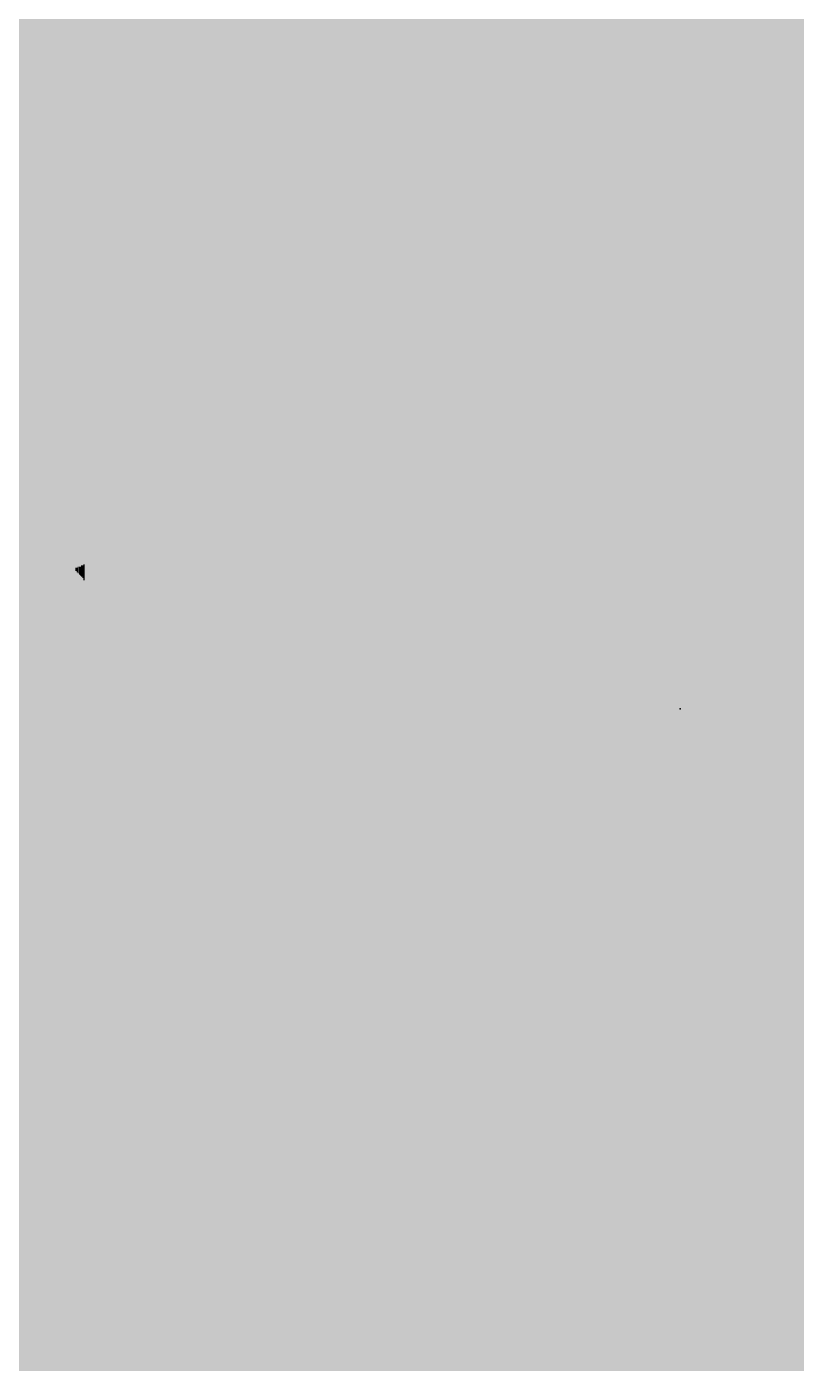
# Model space of a CAD drawing. Extents: x -60 to 60, y 0 to 50.
# Drawn here: x -35.196 to -33.488, y 28.323 to 31.291 of the extents above; entities that cross this region are included whole.
import ezdxf

# ---------------------------------------------------------------- set-up
doc = ezdxf.new("R2010")
doc.units = 0
for name, color, linetype in [('21', 53, 'CONTINUOUS'), ('23', 53, 'CONTINUOUS'), ('42', 132, 'CONTINUOUS')]:
    doc.layers.add(name, color=color, linetype=linetype)

# ---------------------------------------------------------------- blocks, each defined once
blk = doc.blocks.new('RECT')
blk.add_solid([(-0.5, -0.5), (0.5, -0.5), (-0.5, 0.5), (0.5, 0.5)])

msp = doc.modelspace()

# ---------------------------------------------------------------- linework, layer by layer
at = {"layer": '23'}
msp.add_point((-33.746, 29.776), dxfattribs=at)
at = {"layer": '42', "const_width": 0.3556}
for points in [[(-45.268, 31.2928), (4.008, 31.2928)], [(-45.268, 30.9372), (4.008, 30.9372)], [(-45.268, 30.5816), (4.008, 30.5816)], [(-45.268, 30.226), (4.008, 30.226)], [(-45.268, 29.8704), (4.008, 29.8704)], [(-45.268, 29.5148), (4.008, 29.5148)], [(-45.268, 29.1592), (4.008, 29.1592)], [(-45.268, 28.8036), (4.008, 28.8036)], [(-45.268, 28.448), (4.008, 28.448)]]:
    msp.add_lwpolyline(points, dxfattribs=at)

# ---------------------------------------------------------------- block references
at = {"layer": '21', "rotation": 90}
for p, xscale, yscale in [((-33.6621, 29.969), 2.5172, 0.0026), ((-33.6595, 29.974), 2.512, 0.0024), ((-33.657, 29.9778), 2.5094, 0.0024), ((-33.6545, 29.9829), 2.5044, 0.0026), ((-33.6519, 29.9867), 2.5018, 0.0024), ((-33.6494, 29.9906), 2.4994, 0.0026), ((-33.6468, 29.9931), 2.4942, 0.0024), ((-33.6443, 29.9969), 2.4916, 0.0024), ((-33.6418, 30.7119), 1.0668, 0.0026), ((-33.6392, 30.7297), 1.0312, 0.0024), ((-33.6367, 30.7411), 1.0082, 0.0026), ((-33.6341, 30.7487), 0.993, 0.0024), ((-33.6316, 30.7551), 0.9754, 0.0024), ((-33.6291, 30.7589), 0.9626, 0.0026), ((-33.6265, 30.7627), 0.9498, 0.0024), ((-33.624, 30.7678), 0.9398, 0.0026), ((-33.6214, 30.7703), 0.9296, 0.0024), ((-33.6189, 30.7741), 0.9168, 0.0024), ((-33.6164, 30.7754), 0.9092, 0.0026), ((-33.6138, 30.7792), 0.9016, 0.0024), ((-33.6113, 30.7818), 0.8916, 0.0026), ((-33.6926, 30.3842), 1.6306, 0.0026), ((-33.69, 30.3843), 1.6358, 0.0024), ((-33.6875, 30.383), 1.6382, 0.0026), ((-33.6849, 30.3817), 1.6458, 0.0024), ((-33.6824, 30.3804), 1.6534, 0.0024), ((-33.6799, 30.3792), 1.6612, 0.0026), ((-33.6773, 30.3754), 1.6738, 0.0024), ((-33.6748, 29.9474), 2.535, 0.0026), ((-33.6722, 29.9525), 2.5298, 0.0024), ((-33.6697, 29.9562), 2.5272, 0.0024), ((-33.6672, 29.9601), 2.5248, 0.0026), ((-33.6646, 29.9651), 2.5196, 0.0024), ((-33.6087, 30.783), 0.8838, 0.0024), ((-33.6062, 30.7856), 0.8788, 0.0024), ((-33.6037, 30.7869), 0.8712, 0.0026), ((-33.6011, 30.7881), 0.8636, 0.0024), ((-33.5986, 30.7906), 0.8584, 0.0026), ((-33.596, 30.7919), 0.8508, 0.0024), ((-33.5935, 30.7919), 0.8458, 0.0024), ((-33.591, 30.7945), 0.8408, 0.0026), ((-33.5884, 30.7945), 0.8356, 0.0024), ((-33.5859, 30.7945), 0.8306, 0.0026), ((-33.5833, 30.7957), 0.828, 0.0024), ((-33.5808, 30.7957), 0.8228, 0.0024), ((-33.5783, 30.7957), 0.8178, 0.0026), ((-33.5757, 30.797), 0.8152, 0.0024), ((-33.5732, 30.797), 0.8102, 0.0026), ((-33.5706, 30.797), 0.8102, 0.0024), ((-33.5681, 30.797), 0.8052, 0.0024), ((-33.723, 30.3741), 1.59, 0.0024), ((-33.7205, 30.3754), 1.5926, 0.0024), ((-33.718, 30.3766), 1.595, 0.0026), ((-33.7154, 30.3779), 1.5976, 0.0024), ((-33.7129, 30.3792), 1.6002, 0.0026), ((-33.7103, 30.3804), 1.6026, 0.0024), ((-33.7078, 30.3805), 1.6078, 0.0024), ((-33.7053, 30.3817), 1.6102, 0.0026), ((-33.7027, 30.383), 1.6128, 0.0024), ((-33.7002, 30.383), 1.618, 0.0026), ((-33.6976, 30.3842), 1.6204, 0.0024), ((-33.6951, 30.3843), 1.6256, 0.0024), ((-33.5656, 30.7957), 0.8026, 0.0026), ((-33.563, 30.797), 0.8, 0.0024), ((-33.5605, 30.7957), 0.7974, 0.0026), ((-33.5579, 30.7957), 0.7924, 0.0024), ((-33.5554, 30.7957), 0.7924, 0.0024), ((-33.5529, 30.7945), 0.79, 0.0026), ((-33.5503, 30.7945), 0.79, 0.0024), ((-33.5478, 30.7932), 0.7874, 0.0026), ((-33.5452, 30.7919), 0.7848, 0.0024), ((-33.5427, 30.7919), 0.7848, 0.0024), ((-33.5402, 30.7894), 0.7848, 0.0026), ((-33.5376, 30.7881), 0.7822, 0.0024), ((-33.5351, 30.7881), 0.7822, 0.0026), ((-33.5325, 30.7856), 0.7824, 0.0024), ((-33.53, 30.7843), 0.7798, 0.0024), ((-33.5275, 30.783), 0.7822, 0.0026), ((-33.5249, 30.7805), 0.7822, 0.0024), ((-33.5224, 30.7805), 0.7822, 0.0026), ((-33.5198, 30.7779), 0.7822, 0.0024), ((-33.7535, 30.4846), 1.308, 0.0024), ((-33.751, 30.4833), 1.3156, 0.0026), ((-33.7484, 30.482), 1.3232, 0.0024), ((-33.7459, 30.477), 1.3386, 0.0024), ((-33.7434, 30.3614), 1.5748, 0.0026), ((-33.7408, 30.364), 1.5748, 0.0024), ((-33.7383, 30.3652), 1.5772, 0.0026), ((-33.7357, 30.3665), 1.5798, 0.0024), ((-33.7332, 30.369), 1.5798, 0.0024), ((-33.7307, 30.3703), 1.5824, 0.0026), ((-33.7281, 30.3716), 1.585, 0.0024), ((-33.7256, 30.3728), 1.5874, 0.0026), ((-33.5173, 30.7754), 0.7822, 0.0024), ((-33.5148, 30.7741), 0.7848, 0.0026), ((-33.5122, 30.7716), 0.7848, 0.0024), ((-33.5097, 30.7691), 0.79, 0.0026), ((-33.5071, 30.7665), 0.7898, 0.0024), ((-33.5046, 30.764), 0.79, 0.0024), ((-33.5021, 30.7615), 0.795, 0.0026), ((-33.4995, 30.7576), 0.7974, 0.0024), ((-33.497, 30.7538), 0.8, 0.0026), ((-33.4944, 30.7526), 0.8026, 0.0024), ((-33.4919, 30.7475), 0.8078, 0.0024), ((-33.4894, 30.745), 0.8128, 0.0026), ((-33.7789, 30.4858), 1.2496, 0.0024), ((-33.7764, 30.4859), 1.2548, 0.0026), ((-33.7738, 30.4859), 1.2598, 0.0024), ((-33.7713, 30.4871), 1.2674, 0.0024), ((-33.7688, 30.4871), 1.2724, 0.0026), ((-33.7662, 30.4871), 1.2776, 0.0024), ((-33.7637, 30.4871), 1.2826, 0.0026), ((-33.7611, 30.4858), 1.2902, 0.0024), ((-33.7586, 30.4859), 1.2954, 0.0024), ((-33.7561, 30.4858), 1.3004, 0.0026), ((-33.8069, 30.4808), 1.1988, 0.0026), ((-33.8043, 30.482), 1.2064, 0.0024), ((-33.8018, 30.4833), 1.209, 0.0026), ((-33.7992, 30.4833), 1.214, 0.0024), ((-33.7967, 30.4833), 1.2192, 0.0024), ((-33.7942, 30.4846), 1.2218, 0.0026), ((-33.7916, 30.4846), 1.2268, 0.0024), ((-33.7891, 30.4846), 1.2318, 0.0026), ((-33.7865, 30.4846), 1.237, 0.0024), ((-33.784, 30.4846), 1.242, 0.0024), ((-33.7815, 30.4859), 1.2446, 0.0026), ((-33.8348, 30.4744), 1.1506, 0.0024), ((-33.8323, 30.4744), 1.1556, 0.0026), ((-33.8297, 30.4757), 1.1582, 0.0024), ((-33.8272, 30.4757), 1.1632, 0.0026), ((-33.8246, 30.4783), 1.1684, 0.0024), ((-33.8221, 30.4782), 1.1734, 0.0024), ((-33.8196, 30.4782), 1.1784, 0.0026), ((-33.817, 30.4795), 1.181, 0.0024), ((-33.8145, 30.4795), 1.1862, 0.0026), ((-33.8119, 30.4808), 1.1888, 0.0024), ((-33.8094, 30.4808), 1.1938, 0.0024), ((-33.8577, 30.4668), 1.11, 0.0026), ((-33.8551, 30.4668), 1.115, 0.0024), ((-33.8526, 30.4693), 1.12, 0.0026), ((-33.85, 30.4694), 1.1252, 0.0024), ((-33.8475, 30.4706), 1.1276, 0.0024), ((-33.845, 30.4706), 1.1328, 0.0026), ((-33.8424, 30.4719), 1.1354, 0.0024), ((-33.8399, 30.4732), 1.143, 0.0026), ((-33.8373, 30.4744), 1.1454, 0.0024), ((-33.8831, 30.4566), 1.0692, 0.0026), ((-33.8805, 30.4579), 1.0718, 0.0024), ((-33.878, 30.4579), 1.0768, 0.0026), ((-33.8754, 30.4605), 1.082, 0.0024), ((-33.8729, 30.4617), 1.0844, 0.0024), ((-33.8704, 30.4617), 1.0896, 0.0026), ((-33.8678, 30.463), 1.0922, 0.0024), ((-33.8653, 30.4643), 1.0998, 0.0026), ((-33.8627, 30.4655), 1.1022, 0.0024), ((-33.8602, 30.4655), 1.1074, 0.0024), ((-33.9059, 30.4465), 1.0286, 0.0024), ((-33.9034, 30.4478), 1.0312, 0.0026), ((-33.9008, 30.449), 1.0388, 0.0024), ((-33.8983, 30.4503), 1.0414, 0.0024), ((-33.8958, 30.4503), 1.0464, 0.0026), ((-33.8932, 30.4528), 1.0514, 0.0024), ((-33.8907, 30.4541), 1.054, 0.0026), ((-33.8881, 30.4541), 1.0592, 0.0024), ((-33.8856, 30.4554), 1.0618, 0.0024), ((-33.9262, 30.4363), 0.993, 0.0024), ((-33.9237, 30.4363), 0.9982, 0.0024), ((-33.9212, 30.4376), 1.0008, 0.0026), ((-33.9186, 30.4401), 1.0058, 0.0024), ((-33.9161, 30.4401), 1.0108, 0.0026), ((-33.9135, 30.4427), 1.016, 0.0024), ((-33.911, 30.4439), 1.0184, 0.0024), ((-33.9085, 30.444), 1.0236, 0.0026), ((-33.944, 30.4249), 0.96, 0.0024), ((-33.9415, 30.4275), 0.9652, 0.0026), ((-33.9389, 30.4274), 0.9702, 0.0024), ((-33.9364, 30.43), 0.9754, 0.0024), ((-33.9339, 30.4312), 0.9778, 0.0026), ((-33.9313, 30.4325), 0.9854, 0.0024), ((-33.9288, 30.4338), 0.988, 0.0026), ((-33.9643, 30.4109), 0.922, 0.0024), ((-33.9618, 30.4134), 0.927, 0.0024), ((-33.9593, 30.4147), 0.9296, 0.0026), ((-33.9567, 30.416), 0.9372, 0.0024), ((-33.9542, 30.4185), 0.9422, 0.0026), ((-33.9516, 30.4198), 0.9448, 0.0024), ((-33.9491, 30.4224), 0.95, 0.0024), ((-33.9466, 30.4224), 0.955, 0.0026), ((-33.9821, 30.3982), 0.8864, 0.0024), ((-33.9796, 30.3995), 0.889, 0.0026), ((-33.977, 30.402), 0.894, 0.0024), ((-33.9745, 30.4033), 0.9016, 0.0024), ((-33.972, 30.4059), 0.9068, 0.0026), ((-33.9694, 30.4084), 0.9118, 0.0024), ((-33.9669, 30.4097), 0.9144, 0.0026), ((-33.9948, 30.3868), 0.8584, 0.0024), ((-33.9923, 30.3894), 0.8636, 0.0026), ((-33.9897, 30.3919), 0.8686, 0.0024), ((-33.9872, 30.3944), 0.8736, 0.0024), ((-33.9847, 30.3957), 0.8814, 0.0026), ((-34.0075, 30.3741), 0.828, 0.0024), ((-34.005, 30.3766), 0.833, 0.0026), ((-34.0024, 30.3792), 0.8382, 0.0024), ((-33.9999, 30.383), 0.8458, 0.0024), ((-33.9974, 30.3855), 0.8508, 0.0026), ((-34.0202, 30.604), 0.3022, 0.0024), ((-34.0177, 30.6014), 0.3224, 0.0026), ((-34.0151, 30.5989), 0.3428, 0.0024), ((-34.0126, 30.5925), 0.3656, 0.0024), ((-34.0101, 30.3715), 0.8178, 0.0026), ((-34.0304, 30.6078), 0.2336, 0.0026), ((-34.0278, 30.6078), 0.249, 0.0024), ((-34.0253, 30.6078), 0.2692, 0.0024), ((-34.0228, 30.6052), 0.2844, 0.0026), ((-34.038, 30.6065), 0.1802, 0.0024), ((-34.0355, 30.6078), 0.1982, 0.0026), ((-34.0329, 30.609), 0.2158, 0.0024), ((-34.0431, 30.6052), 0.132, 0.0026), ((-34.0405, 30.6052), 0.1574, 0.0024), ((-34.0456, 30.6053), 0.1016, 0.0024), ((-34.0482, 30.6053), 0.0508, 0.0026), ((-34.0151, 30.1531), 0.381, 0.0024), ((-34.0126, 30.1594), 0.3936, 0.0024), ((-34.0278, 30.1379), 0.3454, 0.0024), ((-34.0253, 30.1404), 0.3504, 0.0024), ((-34.0228, 30.143), 0.3556, 0.0026), ((-34.0202, 30.1442), 0.3632, 0.0024), ((-34.0177, 30.148), 0.3708, 0.0026), ((-34.4901, 29.9131), 0.729, 0.0024), ((-34.4876, 29.9131), 0.729, 0.0026), ((-34.485, 29.9118), 0.7314, 0.0024), ((-34.4825, 29.9118), 0.7314, 0.0024), ((-34.48, 29.9105), 0.734, 0.0026), ((-34.4774, 29.9105), 0.734, 0.0024), ((-34.4749, 29.9105), 0.734, 0.0026), ((-34.4723, 29.9093), 0.7366, 0.0024), ((-34.4698, 29.9105), 0.739, 0.0024), ((-34.4673, 29.9093), 0.7416, 0.0026), ((-34.4647, 29.9093), 0.7416, 0.0024), ((-34.4622, 29.9093), 0.7416, 0.0026), ((-34.4596, 29.908), 0.7442, 0.0024), ((-34.4571, 29.908), 0.7442, 0.0024), ((-34.4546, 29.908), 0.7442, 0.0026), ((-34.452, 29.9067), 0.7466, 0.0024), ((-34.4495, 29.9067), 0.7466, 0.0026), ((-34.4469, 29.908), 0.7492, 0.0024), ((-34.4444, 29.9067), 0.7518, 0.0024), ((-34.4419, 29.9067), 0.7518, 0.0026), ((-34.4393, 29.9055), 0.7544, 0.0024), ((-34.4368, 29.9055), 0.7544, 0.0026), ((-34.4342, 29.9055), 0.7544, 0.0024), ((-34.4317, 29.9042), 0.7568, 0.0024), ((-34.4292, 29.9042), 0.7568, 0.0026), ((-34.4266, 29.9042), 0.7568, 0.0024), ((-34.4241, 29.9029), 0.7594, 0.0026), ((-34.4215, 29.9029), 0.7594, 0.0024), ((-34.419, 29.9029), 0.7594, 0.0024), ((-34.4165, 29.9029), 0.7644, 0.0026), ((-34.4139, 29.9029), 0.7644, 0.0024), ((-34.4114, 29.9029), 0.7644, 0.0026), ((-34.4088, 29.9016), 0.767, 0.0024), ((-34.4063, 29.9016), 0.767, 0.0024), ((-34.4038, 29.9016), 0.767, 0.0026), ((-34.4012, 29.9004), 0.7696, 0.0024), ((-34.3987, 29.9004), 0.7696, 0.0026), ((-34.3961, 29.9004), 0.7696, 0.0024), ((-34.3936, 29.8991), 0.772, 0.0024), ((-34.3911, 29.8991), 0.772, 0.0026), ((-34.3885, 29.8991), 0.772, 0.0024), ((-34.386, 29.8978), 0.7746, 0.0026), ((-34.3834, 29.8978), 0.7746, 0.0024), ((-34.3809, 29.8978), 0.7746, 0.0024), ((-34.3784, 29.8966), 0.7772, 0.0026), ((-34.3758, 29.8966), 0.7772, 0.0024), ((-34.3733, 29.8966), 0.7772, 0.0026), ((-34.3707, 29.8966), 0.7772, 0.0024), ((-34.3682, 29.8953), 0.7798, 0.0024), ((-34.3657, 29.8953), 0.7798, 0.0026), ((-34.3631, 29.8953), 0.7798, 0.0024), ((-34.3606, 29.894), 0.7822, 0.0026), ((-34.358, 29.894), 0.7822, 0.0024), ((-34.3555, 29.894), 0.7822, 0.0024), ((-34.353, 29.8928), 0.7848, 0.0026), ((-34.3504, 29.8928), 0.7848, 0.0024), ((-34.3479, 29.8928), 0.7848, 0.0026), ((-34.3453, 29.8915), 0.7874, 0.0024), ((-34.3428, 29.8915), 0.7874, 0.0024), ((-34.3403, 29.8915), 0.7874, 0.0026), ((-34.3377, 29.8915), 0.7874, 0.0024), ((-34.3352, 29.8902), 0.7898, 0.0026), ((-34.3326, 29.8902), 0.7898, 0.0024), ((-34.3301, 29.8902), 0.7898, 0.0024), ((-34.3276, 29.8889), 0.7924, 0.0026), ((-34.325, 29.8889), 0.7924, 0.0024), ((-34.3225, 29.8889), 0.7924, 0.0026), ((-34.3199, 29.8889), 0.7924, 0.0024), ((-34.3174, 29.8877), 0.795, 0.0024), ((-34.3149, 29.8877), 0.795, 0.0026), ((-34.3123, 29.8877), 0.795, 0.0024), ((-34.3098, 29.8864), 0.7974, 0.0026), ((-34.3072, 29.8864), 0.7974, 0.0024), ((-34.3047, 29.8864), 0.7974, 0.0024), ((-34.3022, 29.8864), 0.7974, 0.0026), ((-34.2996, 29.8839), 0.7976, 0.0024), ((-34.2971, 29.8839), 0.7976, 0.0026), ((-34.2945, 29.8839), 0.7976, 0.0024), ((-34.292, 29.8839), 0.7976, 0.0024), ((-34.2895, 29.8826), 0.8, 0.0026), ((-34.2869, 29.8826), 0.8, 0.0024), ((-34.2844, 29.8826), 0.8, 0.0026), ((-34.2818, 29.8826), 0.8, 0.0024), ((-34.2793, 29.8813), 0.8026, 0.0024), ((-34.2768, 29.8813), 0.8026, 0.0026), ((-34.2742, 29.88), 0.8, 0.0024), ((-34.2717, 29.88), 0.8, 0.0026), ((-34.2691, 29.8788), 0.8026, 0.0024), ((-34.2666, 29.8788), 0.8026, 0.0024), ((-34.2641, 29.8788), 0.8026, 0.0026), ((-34.2615, 29.8788), 0.8026, 0.0024), ((-34.259, 29.8775), 0.805, 0.0026), ((-34.2564, 29.8763), 0.8026, 0.0024), ((-34.2539, 29.8763), 0.8026, 0.0024), ((-34.2514, 29.8763), 0.8026, 0.0026), ((-34.2488, 29.875), 0.8052, 0.0024), ((-34.2463, 29.875), 0.8052, 0.0026), ((-34.2437, 29.875), 0.8052, 0.0024), ((-34.0634, 30.1239), 0.3072, 0.0024), ((-34.0609, 30.1239), 0.3072, 0.0026), ((-34.0583, 30.1252), 0.3098, 0.0024), ((-34.0558, 30.1265), 0.3124, 0.0026), ((-34.0532, 30.1252), 0.315, 0.0024), ((-34.0507, 30.1264), 0.3174, 0.0024), ((-34.0482, 30.1277), 0.32, 0.0026), ((-34.0456, 30.129), 0.3226, 0.0024), ((-34.0431, 30.1302), 0.325, 0.0026), ((-34.0405, 30.1315), 0.3276, 0.0024), ((-34.038, 30.1328), 0.3302, 0.0024), ((-34.0355, 30.1328), 0.3352, 0.0026), ((-34.0329, 30.1341), 0.3378, 0.0024), ((-34.0304, 30.1353), 0.3402, 0.0026), ((-34.6324, 29.9322), 0.635, 0.0026), ((-34.6298, 29.9322), 0.635, 0.0024), ((-34.6273, 29.9309), 0.6376, 0.0026), ((-34.6247, 29.9296), 0.64, 0.0024), ((-34.6222, 29.9309), 0.6426, 0.0024), ((-34.6197, 29.9296), 0.6452, 0.0026), ((-34.6171, 29.9296), 0.6452, 0.0024), ((-34.6146, 29.9283), 0.6476, 0.0026), ((-34.612, 29.9296), 0.6502, 0.0024), ((-34.6095, 29.9283), 0.6526, 0.0024), ((-34.607, 29.9283), 0.6526, 0.0026), ((-34.6044, 29.927), 0.6552, 0.0024), ((-34.6019, 29.927), 0.6552, 0.0026), ((-34.5993, 29.9271), 0.6604, 0.0024), ((-34.5968, 29.9271), 0.6604, 0.0024), ((-34.5943, 29.9258), 0.663, 0.0026), ((-34.5917, 29.9258), 0.663, 0.0024), ((-34.5892, 29.9258), 0.668, 0.0026), ((-34.5866, 29.9258), 0.668, 0.0024), ((-34.5841, 29.9245), 0.6704, 0.0024), ((-34.5816, 29.9245), 0.6704, 0.0026), ((-34.579, 29.9232), 0.673, 0.0024), ((-34.5765, 29.9245), 0.6756, 0.0026), ((-34.5739, 29.9233), 0.6782, 0.0024), ((-34.5714, 29.9233), 0.6782, 0.0024), ((-34.5689, 29.922), 0.6808, 0.0026), ((-34.5663, 29.922), 0.6808, 0.0024), ((-34.5638, 29.922), 0.6858, 0.0026), ((-34.5612, 29.922), 0.6858, 0.0024), ((-34.5587, 29.9207), 0.6882, 0.0024), ((-34.5562, 29.9207), 0.6882, 0.0026), ((-34.5536, 29.9207), 0.6882, 0.0024), ((-34.5511, 29.9207), 0.6934, 0.0026), ((-34.5485, 29.9207), 0.6934, 0.0024), ((-34.546, 29.9194), 0.6958, 0.0024), ((-34.5435, 29.9194), 0.6958, 0.0026), ((-34.5409, 29.9181), 0.6984, 0.0024), ((-34.5384, 29.9181), 0.6984, 0.0026), ((-34.5358, 29.9182), 0.7036, 0.0024), ((-34.5333, 29.9182), 0.7036, 0.0024), ((-34.5308, 29.9182), 0.7036, 0.0026), ((-34.5282, 29.9169), 0.706, 0.0024), ((-34.5257, 29.9169), 0.706, 0.0026), ((-34.5231, 29.9169), 0.7112, 0.0024), ((-34.5206, 29.9169), 0.7112, 0.0024), ((-34.5181, 29.9156), 0.7136, 0.0026), ((-34.5155, 29.9156), 0.7136, 0.0024), ((-34.513, 29.9156), 0.7136, 0.0026), ((-34.5104, 29.9143), 0.7162, 0.0024), ((-34.5079, 29.9143), 0.7162, 0.0024), ((-34.5054, 29.9144), 0.7214, 0.0026), ((-34.5028, 29.9144), 0.7214, 0.0024), ((-34.5003, 29.9144), 0.7214, 0.0026), ((-34.4977, 29.9131), 0.7238, 0.0024), ((-34.4952, 29.9131), 0.7238, 0.0024), ((-34.4927, 29.9118), 0.7264, 0.0026), ((-34.2412, 29.8737), 0.8026, 0.0024), ((-34.2387, 29.8725), 0.8052, 0.0026), ((-34.2361, 29.8725), 0.8052, 0.0024), ((-34.2336, 30.0973), 0.3556, 0.0026), ((-34.231, 30.1023), 0.3454, 0.0024), ((-34.2285, 30.1036), 0.3378, 0.0024), ((-34.226, 30.1048), 0.3352, 0.0026), ((-34.2234, 30.1074), 0.3302, 0.0024), ((-34.2209, 30.1087), 0.3276, 0.0026), ((-34.2183, 30.1087), 0.3226, 0.0024), ((-34.2158, 30.1099), 0.32, 0.0024), ((-34.2133, 30.1099), 0.32, 0.0026), ((-34.2107, 30.1112), 0.3174, 0.0024), ((-34.2082, 30.1125), 0.315, 0.0026), ((-34.2056, 30.1125), 0.315, 0.0024), ((-34.2031, 30.1125), 0.3098, 0.0024), ((-34.2006, 30.1125), 0.3098, 0.0026), ((-34.198, 30.1137), 0.3072, 0.0024), ((-34.1955, 30.1137), 0.3072, 0.0026), ((-34.1929, 30.1137), 0.3072, 0.0024), ((-34.1904, 30.115), 0.3048, 0.0024), ((-34.1879, 30.1137), 0.3022, 0.0026), ((-34.1853, 30.1137), 0.3022, 0.0024), ((-34.1828, 30.115), 0.2996, 0.0026), ((-34.1802, 30.115), 0.2996, 0.0024), ((-34.1777, 30.115), 0.2996, 0.0024), ((-34.1752, 30.115), 0.2996, 0.0026), ((-34.1726, 30.1163), 0.2972, 0.0024), ((-34.1701, 30.115), 0.2946, 0.0026), ((-34.1675, 30.115), 0.2946, 0.0024), ((-34.165, 30.115), 0.2946, 0.0024), ((-34.1625, 30.115), 0.2946, 0.0026), ((-34.1599, 30.1163), 0.292, 0.0024), ((-34.1574, 30.1163), 0.292, 0.0026), ((-34.1548, 30.1163), 0.292, 0.0024), ((-34.1523, 30.1163), 0.292, 0.0024), ((-34.1498, 30.1163), 0.292, 0.0026), ((-34.1472, 30.1163), 0.292, 0.0024), ((-34.1447, 30.1163), 0.292, 0.0026), ((-34.1421, 30.1176), 0.2896, 0.0024), ((-34.1396, 30.1176), 0.2896, 0.0024), ((-34.1371, 30.1176), 0.2896, 0.0026), ((-34.1345, 30.1176), 0.2896, 0.0024), ((-34.132, 30.1176), 0.2896, 0.0026), ((-34.1294, 30.1176), 0.2896, 0.0024), ((-34.1269, 30.1176), 0.2896, 0.0024), ((-34.1244, 30.1176), 0.2896, 0.0026), ((-34.1218, 30.1176), 0.2896, 0.0024), ((-34.1193, 30.1176), 0.2896, 0.0026), ((-34.1167, 30.1176), 0.2896, 0.0024), ((-34.1142, 30.1176), 0.2896, 0.0024), ((-34.1117, 30.1176), 0.2896, 0.0026), ((-34.1091, 30.1188), 0.292, 0.0024), ((-34.1066, 30.1188), 0.292, 0.0026), ((-34.104, 30.1188), 0.292, 0.0024), ((-34.1015, 30.1188), 0.292, 0.0024), ((-34.099, 30.1188), 0.292, 0.0026), ((-34.0964, 30.1188), 0.292, 0.0024), ((-34.0939, 30.1201), 0.2946, 0.0026), ((-34.0913, 30.1201), 0.2946, 0.0024), ((-34.0888, 30.1201), 0.2946, 0.0024), ((-34.0863, 30.1201), 0.2946, 0.0026), ((-34.0837, 30.1214), 0.2972, 0.0024), ((-34.0812, 30.1214), 0.2972, 0.0026), ((-34.0786, 30.1201), 0.2996, 0.0024), ((-34.0761, 30.1214), 0.3022, 0.0024), ((-34.0736, 30.1214), 0.3022, 0.0026), ((-34.071, 30.1214), 0.3022, 0.0024), ((-34.0685, 30.1227), 0.3048, 0.0026), ((-34.0659, 30.1227), 0.3048, 0.0024), ((-34.7416, 29.9512), 0.536, 0.0026), ((-34.739, 29.9512), 0.536, 0.0024), ((-34.7365, 29.9499), 0.5384, 0.0024), ((-34.734, 29.9499), 0.5434, 0.0026), ((-34.7314, 29.9499), 0.5434, 0.0024), ((-34.7289, 29.9486), 0.546, 0.0026), ((-34.7263, 29.9487), 0.5512, 0.0024), ((-34.7238, 29.9474), 0.5538, 0.0024), ((-34.7213, 29.9474), 0.5538, 0.0026), ((-34.7187, 29.9461), 0.5562, 0.0024), ((-34.7162, 29.9461), 0.5612, 0.0026), ((-34.7136, 29.9461), 0.5612, 0.0024), ((-34.7111, 29.9448), 0.5638, 0.0024), ((-34.7086, 29.9448), 0.5688, 0.0026), ((-34.706, 29.9448), 0.5688, 0.0024), ((-34.7035, 29.9435), 0.5714, 0.0026), ((-34.7009, 29.9423), 0.574, 0.0024), ((-34.6984, 29.9436), 0.5766, 0.0024), ((-34.6959, 29.9423), 0.579, 0.0026), ((-34.6933, 29.941), 0.5816, 0.0024), ((-34.6908, 29.9423), 0.5842, 0.0026), ((-34.6882, 29.941), 0.5866, 0.0024), ((-34.6857, 29.9397), 0.5892, 0.0024), ((-34.6832, 29.9397), 0.5892, 0.0026), ((-34.6806, 29.9398), 0.5944, 0.0024), ((-34.6781, 29.9398), 0.5944, 0.0026), ((-34.6755, 29.9385), 0.5968, 0.0024), ((-34.673, 29.9385), 0.602, 0.0024), ((-34.6705, 29.9385), 0.602, 0.0026), ((-34.6679, 29.9372), 0.6044, 0.0024), ((-34.6654, 29.9359), 0.607, 0.0026), ((-34.6628, 29.9372), 0.6096, 0.0024), ((-34.6603, 29.9359), 0.612, 0.0024), ((-34.6578, 29.9359), 0.612, 0.0026), ((-34.6552, 29.9347), 0.6146, 0.0024), ((-34.6527, 29.936), 0.6172, 0.0026), ((-34.6501, 29.9347), 0.6198, 0.0024), ((-34.6476, 29.9334), 0.6222, 0.0024), ((-34.6451, 29.9334), 0.6222, 0.0026), ((-34.6425, 29.9334), 0.6274, 0.0024), ((-34.64, 29.9334), 0.6274, 0.0026), ((-34.6374, 29.9321), 0.6298, 0.0024), ((-34.6349, 29.9321), 0.6298, 0.0024), ((-34.8356, 29.9779), 0.4216, 0.0026), ((-34.833, 29.9766), 0.4242, 0.0024), ((-34.8305, 29.9753), 0.4266, 0.0026), ((-34.8279, 29.9753), 0.4318, 0.0024), ((-34.8254, 29.974), 0.4342, 0.0024), ((-34.8229, 29.9728), 0.4368, 0.0026), ((-34.8203, 29.9728), 0.442, 0.0024), ((-34.8178, 29.9715), 0.4444, 0.0026), ((-34.8152, 29.9702), 0.447, 0.0024), ((-34.8127, 29.9702), 0.452, 0.0024), ((-34.8102, 29.969), 0.4546, 0.0026), ((-34.8076, 29.9677), 0.4572, 0.0024), ((-34.8051, 29.9677), 0.4622, 0.0026), ((-34.8025, 29.9664), 0.4648, 0.0024), ((-34.8, 29.9652), 0.4674, 0.0024), ((-34.7975, 29.9664), 0.4698, 0.0026), ((-34.7949, 29.9652), 0.4724, 0.0024), ((-34.7924, 29.9639), 0.475, 0.0026), ((-34.7898, 29.9639), 0.48, 0.0024), ((-34.7873, 29.9626), 0.4826, 0.0024), ((-34.7848, 29.9613), 0.485, 0.0026), ((-34.7822, 29.9614), 0.4902, 0.0024), ((-34.7797, 29.9601), 0.4928, 0.0026), ((-34.7771, 29.9601), 0.4928, 0.0024), ((-34.7746, 29.9601), 0.4978, 0.0024), ((-34.7721, 29.9588), 0.5004, 0.0026), ((-34.7695, 29.9575), 0.5028, 0.0024), ((-34.767, 29.9576), 0.508, 0.0026), ((-34.7644, 29.9563), 0.5106, 0.0024), ((-34.7619, 29.9563), 0.5106, 0.0024), ((-34.7594, 29.9563), 0.5156, 0.0026), ((-34.7568, 29.955), 0.5182, 0.0024), ((-34.7543, 29.9537), 0.5206, 0.0026), ((-34.7517, 29.955), 0.5232, 0.0024), ((-34.7492, 29.9537), 0.5256, 0.0024), ((-34.7467, 29.9524), 0.5282, 0.0026), ((-34.7441, 29.9512), 0.5308, 0.0024), ((-34.9118, 30.0109), 0.2998, 0.0026), ((-34.9092, 30.0096), 0.3022, 0.0024), ((-34.9067, 30.0083), 0.3098, 0.0026), ((-34.9041, 30.0071), 0.3124, 0.0024), ((-34.9016, 30.0058), 0.315, 0.0024), ((-34.8991, 30.0058), 0.32, 0.0026), ((-34.8965, 30.0032), 0.325, 0.0024), ((-34.894, 30.002), 0.3276, 0.0026), ((-34.8914, 30.002), 0.3328, 0.0024), ((-34.8889, 29.9995), 0.3378, 0.0024), ((-34.8864, 29.9994), 0.3428, 0.0026), ((-34.8838, 29.9982), 0.3454, 0.0024), ((-34.8813, 29.9956), 0.3504, 0.0026), ((-34.8787, 29.9957), 0.3556, 0.0024), ((-34.8762, 29.9944), 0.3582, 0.0024), ((-34.8737, 29.9918), 0.3632, 0.0026), ((-34.8711, 29.9918), 0.3682, 0.0024), ((-34.8686, 29.9906), 0.3708, 0.0026), ((-34.866, 29.9893), 0.3734, 0.0024), ((-34.8635, 29.9893), 0.3784, 0.0024), ((-34.861, 29.9867), 0.3834, 0.0026), ((-34.8584, 29.9868), 0.3886, 0.0024), ((-34.8559, 29.9855), 0.3912, 0.0026), ((-34.8533, 29.9842), 0.3936, 0.0024), ((-34.8508, 29.9842), 0.3988, 0.0024), ((-34.8483, 29.9829), 0.4012, 0.0026), ((-34.8457, 29.9804), 0.4064, 0.0024), ((-34.8432, 29.9804), 0.4114, 0.0026), ((-34.8406, 29.9791), 0.414, 0.0024), ((-34.8381, 29.9779), 0.4166, 0.0024), ((-34.9905, 30.0464), 0.1676, 0.0024), ((-34.988, 30.0452), 0.1702, 0.0026), ((-34.9854, 30.0439), 0.1726, 0.0024), ((-34.9829, 30.0426), 0.1802, 0.0026), ((-34.9803, 30.0413), 0.1828, 0.0024), ((-34.9778, 30.0414), 0.188, 0.0024), ((-34.9753, 30.0388), 0.193, 0.0026), ((-34.9727, 30.0376), 0.1956, 0.0024), ((-34.9702, 30.0375), 0.2006, 0.0026), ((-34.9676, 30.0363), 0.2032, 0.0024), ((-34.9651, 30.035), 0.2108, 0.0024), ((-34.9626, 30.0337), 0.2132, 0.0026), ((-34.96, 30.0324), 0.2158, 0.0024), ((-34.9575, 30.0312), 0.2234, 0.0026), ((-34.9549, 30.0299), 0.226, 0.0024), ((-34.9524, 30.0299), 0.231, 0.0024), ((-34.9499, 30.0286), 0.2336, 0.0026), ((-34.9473, 30.0261), 0.2386, 0.0024), ((-34.9448, 30.0261), 0.2438, 0.0026), ((-34.9422, 30.0249), 0.2464, 0.0024), ((-34.9397, 30.0236), 0.254, 0.0024), ((-34.9372, 30.0223), 0.2564, 0.0026), ((-34.9346, 30.021), 0.259, 0.0024), ((-34.9321, 30.0197), 0.2666, 0.0026), ((-34.9295, 30.0185), 0.2692, 0.0024), ((-34.927, 30.0185), 0.2742, 0.0024), ((-34.9245, 30.0172), 0.2768, 0.0026), ((-34.9219, 30.0147), 0.282, 0.0024), ((-34.9194, 30.0147), 0.287, 0.0026), ((-34.9168, 30.0134), 0.2894, 0.0024), ((-34.9143, 30.0109), 0.2946, 0.0024), ((-35.0642, 30.0782), 0.0432, 0.0026), ((-35.0616, 30.0769), 0.0456, 0.0024), ((-35.0591, 30.0756), 0.0482, 0.0026), ((-35.0565, 30.0744), 0.0558, 0.0024), ((-35.054, 30.0731), 0.0584, 0.0024), ((-35.0515, 30.0731), 0.0634, 0.0026), ((-35.0489, 30.0718), 0.066, 0.0024), ((-35.0464, 30.0706), 0.0736, 0.0026), ((-35.0438, 30.0693), 0.0762, 0.0024), ((-35.0413, 30.068), 0.0786, 0.0024), ((-35.0388, 30.068), 0.0838, 0.0026), ((-35.0362, 30.0655), 0.0888, 0.0024), ((-35.0337, 30.0655), 0.094, 0.0026), ((-35.0311, 30.0642), 0.0964, 0.0024), ((-35.0286, 30.0617), 0.1016, 0.0024), ((-35.0261, 30.0617), 0.1066, 0.0026), ((-35.0235, 30.0604), 0.1092, 0.0024), ((-35.021, 30.0604), 0.1142, 0.0026), ((-35.0184, 30.0579), 0.1194, 0.0024), ((-35.0159, 30.0579), 0.1244, 0.0024), ((-35.0134, 30.0566), 0.127, 0.0026), ((-35.0108, 30.0553), 0.1294, 0.0024), ((-35.0083, 30.0541), 0.1372, 0.0026), ((-35.0057, 30.0528), 0.1396, 0.0024), ((-35.0032, 30.0528), 0.1448, 0.0024), ((-35.0007, 30.0502), 0.1498, 0.0026), ((-34.9981, 30.049), 0.1524, 0.0024), ((-34.9956, 30.049), 0.1574, 0.0026), ((-34.993, 30.0477), 0.16, 0.0024), ((-33.6418, 29.4368), 1.3614, 0.0026), ((-35.087, 30.0858), 0.0076, 0.0024), ((-35.0845, 30.0845), 0.01, 0.0026), ((-35.0819, 30.0845), 0.0152, 0.0024), ((-35.0794, 30.0833), 0.0178, 0.0024), ((-35.0769, 30.082), 0.0202, 0.0026), ((-35.0743, 30.082), 0.0254, 0.0024), ((-35.0718, 30.0807), 0.0278, 0.0026), ((-35.0692, 30.0795), 0.0356, 0.0024), ((-35.0667, 30.0782), 0.038, 0.0024), ((-33.6392, 29.4229), 1.3182, 0.0024), ((-33.6367, 29.414), 1.2904, 0.0026), ((-33.6341, 29.4076), 1.2724, 0.0024), ((-33.6316, 29.4026), 1.2522, 0.0024), ((-33.6291, 29.4), 1.237, 0.0026), ((-33.6265, 29.3975), 1.2218, 0.0024), ((-33.624, 29.3949), 1.2064, 0.0026), ((-33.6214, 29.3924), 1.1964, 0.0024), ((-33.6189, 29.3898), 1.181, 0.0024), ((-33.6164, 29.3898), 1.1708, 0.0026), ((-33.6138, 29.3873), 1.1608, 0.0024), ((-33.6113, 29.386), 1.148, 0.0026), ((-33.6087, 29.3848), 1.1404, 0.0024), ((-33.4894, 29.419), 1.0718, 0.0026), ((-33.6062, 29.3847), 1.1302, 0.0024), ((-33.6037, 29.3835), 1.1226, 0.0026), ((-33.6011, 29.3822), 1.115, 0.0024), ((-33.5986, 29.3822), 1.1048, 0.0026), ((-33.596, 29.3809), 1.0972, 0.0024), ((-33.5935, 29.381), 1.0922, 0.0024), ((-33.591, 29.3797), 1.0846, 0.0026), ((-33.5071, 29.4051), 1.0388, 0.0024), ((-33.5046, 29.4064), 1.0414, 0.0024), ((-33.5021, 29.4089), 1.0464, 0.0026), ((-33.4995, 29.4102), 1.049, 0.0024), ((-33.497, 29.4127), 1.054, 0.0026), ((-33.4944, 29.4153), 1.0592, 0.0024), ((-33.4919, 29.4178), 1.0642, 0.0024), ((-34.2336, 29.6908), 0.4418, 0.0026), ((-34.231, 29.6845), 0.4292, 0.0024), ((-34.2285, 29.6807), 0.4268, 0.0024), ((-33.5884, 29.3797), 1.0794, 0.0024), ((-33.5859, 29.3809), 1.0718, 0.0026), ((-33.5833, 29.381), 1.0668, 0.0024), ((-33.5808, 29.3809), 1.0616, 0.0024), ((-33.5783, 29.381), 1.0566, 0.0026), ((-33.5757, 29.3797), 1.054, 0.0024), ((-33.5732, 29.3797), 1.049, 0.0026), ((-33.5706, 29.3809), 1.0464, 0.0024), ((-33.5681, 29.381), 1.0414, 0.0024), ((-33.5656, 29.3809), 1.0362, 0.0026), ((-33.563, 29.3822), 1.0336, 0.0024), ((-33.5605, 29.3822), 1.0336, 0.0026), ((-33.5579, 29.3822), 1.0286, 0.0024), ((-33.5554, 29.3835), 1.0262, 0.0024), ((-33.5529, 29.3835), 1.0262, 0.0026), ((-33.5503, 29.3848), 1.0236, 0.0024), ((-33.5478, 29.3848), 1.0236, 0.0026), ((-33.5452, 29.386), 1.021, 0.0024), ((-33.5427, 29.386), 1.021, 0.0024), ((-33.5402, 29.3873), 1.0184, 0.0026), ((-33.5376, 29.3886), 1.021, 0.0024), ((-33.5351, 29.3898), 1.0184, 0.0026), ((-33.5325, 29.3898), 1.0184, 0.0024), ((-33.53, 29.3911), 1.021, 0.0024), ((-33.5275, 29.3936), 1.021, 0.0026), ((-33.5249, 29.3936), 1.021, 0.0024), ((-33.5224, 29.3949), 1.0236, 0.0026), ((-33.5198, 29.3962), 1.0262, 0.0024), ((-33.5173, 29.3987), 1.026, 0.0024), ((-33.5148, 29.4), 1.0286, 0.0026), ((-33.5122, 29.4013), 1.0312, 0.0024), ((-33.5097, 29.4026), 1.0338, 0.0026), ((-34.226, 29.6781), 0.4216, 0.0026), ((-34.2234, 29.6768), 0.419, 0.0024), ((-34.2209, 29.6743), 0.414, 0.0026), ((-34.2183, 29.6718), 0.414, 0.0024), ((-34.2158, 29.6705), 0.4114, 0.0024), ((-34.2133, 29.668), 0.4064, 0.0026), ((-34.2107, 29.6667), 0.4038, 0.0024), ((-34.2082, 29.6654), 0.4012, 0.0026), ((-34.2056, 29.6629), 0.4012, 0.0024), ((-34.2031, 29.6616), 0.3986, 0.0024), ((-34.2006, 29.6616), 0.3986, 0.0026), ((-34.198, 29.6604), 0.3962, 0.0024), ((-34.1955, 29.6578), 0.3962, 0.0026), ((-34.1929, 29.6565), 0.3936, 0.0024), ((-34.1904, 29.6553), 0.3912, 0.0024), ((-34.1879, 29.654), 0.3886, 0.0026), ((-34.1853, 29.654), 0.3886, 0.0024), ((-34.1828, 29.6515), 0.3886, 0.0026), ((-34.1802, 29.6502), 0.386, 0.0024), ((-34.1777, 29.6489), 0.3834, 0.0024), ((-34.1752, 29.6489), 0.3834, 0.0026), ((-34.1726, 29.6464), 0.3836, 0.0024), ((-34.1701, 29.6451), 0.381, 0.0026), ((-34.1675, 29.6451), 0.381, 0.0024), ((-34.165, 29.6438), 0.3784, 0.0024), ((-34.1625, 29.6438), 0.3784, 0.0026), ((-34.1599, 29.6413), 0.3784, 0.0024), ((-34.1574, 29.64), 0.3758, 0.0026), ((-34.1548, 29.64), 0.3758, 0.0024), ((-34.1523, 29.6388), 0.3734, 0.0024), ((-34.1498, 29.6388), 0.3734, 0.0026), ((-34.1472, 29.1104), 1.4248, 0.0024), ((-34.1447, 29.1104), 1.4248, 0.0026), ((-34.1421, 29.1092), 1.4224, 0.0024), ((-34.1396, 29.1079), 1.4198, 0.0024), ((-34.1371, 29.1079), 1.4198, 0.0026), ((-34.1345, 29.1066), 1.4172, 0.0024), ((-34.132, 29.1079), 1.4148, 0.0026), ((-34.1294, 29.1066), 1.4122, 0.0024), ((-34.1269, 29.1066), 1.4122, 0.0024), ((-34.1244, 29.1066), 1.4122, 0.0026), ((-34.1218, 29.1053), 1.4096, 0.0024), ((-34.1193, 29.1066), 1.407, 0.0026), ((-34.1167, 29.1054), 1.4046, 0.0024), ((-34.1142, 29.1054), 1.4046, 0.0024), ((-34.1117, 29.1041), 1.402, 0.0026), ((-34.1091, 29.1041), 1.402, 0.0024), ((-34.1066, 29.1041), 1.397, 0.0026), ((-34.104, 29.1041), 1.397, 0.0024), ((-34.1015, 29.1041), 1.397, 0.0024), ((-33.7459, 29.6883), 0.2286, 0.0024), ((-34.099, 29.1028), 1.3944, 0.0026), ((-34.0964, 29.1028), 1.3944, 0.0024), ((-34.0939, 29.1028), 1.3892, 0.0026), ((-34.0913, 29.1028), 1.3892, 0.0024), ((-34.0888, 29.1028), 1.3892, 0.0024), ((-34.0863, 29.1016), 1.3868, 0.0026), ((-34.0837, 29.1016), 1.3868, 0.0024), ((-34.0812, 29.1016), 1.3818, 0.0026), ((-34.0786, 29.1016), 1.3818, 0.0024), ((-34.0761, 29.1016), 1.3818, 0.0024), ((-34.0736, 29.1003), 1.3792, 0.0026), ((-34.071, 29.1015), 1.3766, 0.0024), ((-34.0685, 29.1015), 1.3766, 0.0026), ((-34.0659, 29.1003), 1.3742, 0.0024), ((-34.0634, 29.1003), 1.3742, 0.0024), ((-34.0609, 29.1016), 1.3716, 0.0026), ((-34.0583, 29.1003), 1.369, 0.0024), ((-34.0558, 29.1003), 1.369, 0.0026), ((-34.0532, 29.1003), 1.369, 0.0024), ((-34.0507, 29.1003), 1.364, 0.0024), ((-34.0482, 29.1003), 1.364, 0.0026), ((-34.0456, 29.1003), 1.364, 0.0024), ((-34.0431, 29.099), 1.3614, 0.0026), ((-34.0405, 29.1003), 1.3588, 0.0024), ((-34.038, 29.1003), 1.3588, 0.0024), ((-34.0355, 29.1003), 1.3588, 0.0026), ((-34.0329, 29.099), 1.3562, 0.0024), ((-34.0304, 29.1003), 1.3538, 0.0026), ((-34.0278, 29.1003), 1.3538, 0.0024), ((-34.0253, 29.099), 1.3512, 0.0024), ((-34.0228, 29.099), 1.3512, 0.0026), ((-34.0202, 29.1003), 1.3488, 0.0024), ((-34.0177, 29.1003), 1.3488, 0.0026), ((-33.7611, 29.6705), 0.2082, 0.0024), ((-33.7586, 29.6718), 0.2108, 0.0024), ((-33.7561, 29.6743), 0.2108, 0.0026), ((-33.7535, 29.6769), 0.2108, 0.0024), ((-33.751, 29.6781), 0.2132, 0.0026), ((-33.7484, 29.682), 0.221, 0.0024), ((-34.0151, 29.099), 1.3462, 0.0024), ((-34.0126, 29.1003), 1.3436, 0.0024), ((-34.0101, 29.1003), 1.3436, 0.0026), ((-34.0075, 29.1003), 1.3436, 0.0024), ((-34.005, 29.1003), 1.3386, 0.0026), ((-34.0024, 29.1003), 1.3386, 0.0024), ((-33.9999, 29.1003), 1.3386, 0.0024), ((-33.9974, 29.099), 1.336, 0.0026), ((-33.9948, 29.1003), 1.3334, 0.0024), ((-33.9923, 29.1003), 1.3334, 0.0026), ((-33.9897, 29.1003), 1.3334, 0.0024), ((-33.9872, 29.1003), 1.3284, 0.0024), ((-33.9847, 29.1003), 1.3284, 0.0026), ((-33.9821, 29.1003), 1.3284, 0.0024), ((-33.9796, 29.1015), 1.3258, 0.0026), ((-33.977, 29.1015), 1.3258, 0.0024), ((-33.9745, 29.4851), 0.5536, 0.0024), ((-33.972, 29.4965), 0.5308, 0.0026), ((-33.9694, 29.5029), 0.5182, 0.0024), ((-33.9669, 29.5092), 0.5054, 0.0026), ((-33.9643, 29.5143), 0.4952, 0.0024), ((-33.9618, 29.5168), 0.485, 0.0024), ((-33.9593, 29.5206), 0.4774, 0.0026), ((-33.9567, 29.5257), 0.4672, 0.0024), ((-33.9542, 29.5283), 0.4622, 0.0026), ((-33.9516, 29.5321), 0.4546, 0.0024), ((-33.9491, 29.5346), 0.4444, 0.0024), ((-33.9466, 29.5372), 0.4394, 0.0026), ((-33.944, 29.541), 0.4318, 0.0024), ((-33.9415, 29.5435), 0.4266, 0.0026), ((-33.9389, 29.5461), 0.4216, 0.0024), ((-33.9364, 29.5499), 0.414, 0.0024), ((-33.9339, 29.5512), 0.4064, 0.0026), ((-33.9313, 29.5537), 0.4014, 0.0024), ((-33.9288, 29.5562), 0.3962, 0.0026), ((-33.9262, 29.5588), 0.3912, 0.0024), ((-33.9237, 29.5613), 0.386, 0.0024), ((-33.9212, 29.5639), 0.381, 0.0026), ((-33.9186, 29.5664), 0.376, 0.0024), ((-33.9161, 29.5689), 0.3708, 0.0026), ((-33.9135, 29.5702), 0.3632, 0.0024), ((-33.911, 29.5714), 0.3606, 0.0024), ((-33.9085, 29.574), 0.3556, 0.0026), ((-33.9059, 29.5765), 0.3504, 0.0024), ((-33.9034, 29.5791), 0.3454, 0.0026), ((-33.9008, 29.5803), 0.3428, 0.0024), ((-33.8983, 29.5829), 0.3378, 0.0024), ((-33.8958, 29.5854), 0.3326, 0.0026), ((-33.8932, 29.5867), 0.3302, 0.0024), ((-33.8907, 29.5892), 0.325, 0.0026), ((-33.8881, 29.5918), 0.32, 0.0024), ((-33.8856, 29.593), 0.3174, 0.0024), ((-33.8831, 29.5956), 0.3124, 0.0026), ((-33.8805, 29.5956), 0.3074, 0.0024), ((-33.878, 29.5981), 0.3022, 0.0026), ((-33.8754, 29.5994), 0.2996, 0.0024), ((-33.8729, 29.6019), 0.2946, 0.0024), ((-33.8704, 29.6032), 0.292, 0.0026), ((-33.8678, 29.6058), 0.287, 0.0024), ((-33.8653, 29.607), 0.2844, 0.0026), ((-33.8627, 29.6083), 0.282, 0.0024), ((-33.8602, 29.6108), 0.2768, 0.0024), ((-33.8577, 29.6121), 0.2742, 0.0026), ((-33.8551, 29.6134), 0.2718, 0.0024), ((-33.8526, 29.6172), 0.2692, 0.0026), ((-33.85, 29.6184), 0.2666, 0.0024), ((-33.8475, 29.6197), 0.264, 0.0024), ((-33.845, 29.621), 0.2616, 0.0026), ((-33.8424, 29.6235), 0.2564, 0.0024), ((-33.8399, 29.6248), 0.254, 0.0026), ((-33.8373, 29.6261), 0.2514, 0.0024), ((-33.8348, 29.6273), 0.2488, 0.0024), ((-33.8323, 29.6286), 0.2464, 0.0026), ((-33.8297, 29.6299), 0.2438, 0.0024), ((-33.8272, 29.6311), 0.2412, 0.0026), ((-33.8246, 29.6324), 0.2386, 0.0024), ((-33.8221, 29.635), 0.2388, 0.0024), ((-33.8196, 29.6362), 0.2362, 0.0026), ((-33.817, 29.6375), 0.2336, 0.0024), ((-33.8145, 29.6388), 0.2312, 0.0026), ((-33.8119, 29.6401), 0.2286, 0.0024), ((-33.8094, 29.6413), 0.226, 0.0024), ((-33.8069, 29.6426), 0.2236, 0.0026), ((-33.8043, 29.6451), 0.2234, 0.0024), ((-33.8018, 29.6464), 0.221, 0.0026), ((-33.7992, 29.6477), 0.2184, 0.0024), ((-33.7967, 29.6489), 0.2158, 0.0024), ((-33.7942, 29.6514), 0.2158, 0.0026), ((-33.7916, 29.6527), 0.2132, 0.0024), ((-33.7891, 29.6527), 0.2132, 0.0026), ((-33.7865, 29.6553), 0.2134, 0.0024), ((-33.784, 29.6566), 0.2108, 0.0024), ((-33.7815, 29.6578), 0.2082, 0.0026), ((-33.7789, 29.6591), 0.2108, 0.0024), ((-33.7764, 29.6603), 0.2082, 0.0026), ((-33.7738, 29.6629), 0.2082, 0.0024), ((-33.7713, 29.6629), 0.2082, 0.0024), ((-33.7688, 29.6654), 0.2082, 0.0026), ((-33.7662, 29.6667), 0.2056, 0.0024), ((-33.7637, 29.668), 0.2082, 0.0026), ((-33.6799, 29.0736), 0.8076, 0.0026), ((-33.6773, 29.0838), 0.8178, 0.0024), ((-34.1548, 28.9212), 1.0514, 0.0024), ((-34.1523, 28.9212), 1.0514, 0.0024), ((-34.1498, 28.9212), 1.0514, 0.0026), ((-33.6849, 29.0571), 0.795, 0.0024), ((-33.6824, 29.0647), 0.8, 0.0024), ((-34.198, 28.9034), 1.026, 0.0024), ((-34.1955, 28.9047), 1.0286, 0.0026), ((-34.1929, 28.906), 1.0312, 0.0024), ((-34.1904, 28.906), 1.0312, 0.0024), ((-34.1879, 28.9073), 1.0338, 0.0026), ((-34.1853, 28.9085), 1.0362, 0.0024), ((-34.1828, 28.9098), 1.0388, 0.0026), ((-34.1802, 28.9123), 1.0388, 0.0024), ((-34.1777, 28.9123), 1.0388, 0.0024), ((-34.1752, 28.9136), 1.0414, 0.0026), ((-34.1726, 28.9149), 1.044, 0.0024), ((-34.1701, 28.9161), 1.0464, 0.0026), ((-34.1675, 28.9161), 1.0464, 0.0024), ((-34.165, 28.9174), 1.049, 0.0024), ((-34.1625, 28.9187), 1.0464, 0.0026), ((-34.1599, 28.92), 1.049, 0.0024), ((-34.1574, 28.92), 1.049, 0.0026), ((-33.6951, 29.0317), 0.7746, 0.0024), ((-33.6926, 29.0368), 0.7798, 0.0026), ((-33.69, 29.0431), 0.7822, 0.0024), ((-33.6875, 29.0508), 0.7874, 0.0026), ((-34.2234, 28.8869), 1.0032, 0.0024), ((-34.2209, 28.8882), 1.0058, 0.0026), ((-34.2183, 28.8907), 1.0058, 0.0024), ((-34.2158, 28.892), 1.0084, 0.0024), ((-34.2133, 28.8945), 1.0134, 0.0026), ((-34.2107, 28.8958), 1.016, 0.0024), ((-34.2082, 28.8971), 1.0186, 0.0026), ((-34.2056, 28.8983), 1.021, 0.0024), ((-34.2031, 28.8996), 1.0236, 0.0024), ((-34.2006, 28.9009), 1.0262, 0.0026), ((-33.7053, 29.0088), 0.7644, 0.0026), ((-33.7027, 29.0152), 0.767, 0.0024), ((-33.7002, 29.019), 0.7696, 0.0026), ((-33.6976, 29.0254), 0.7722, 0.0024), ((-34.2488, 28.8704), 0.9752, 0.0024), ((-34.2463, 28.8717), 0.9778, 0.0026), ((-34.2437, 28.873), 0.9804, 0.0024), ((-34.2412, 28.8768), 0.983, 0.0024), ((-34.2387, 28.878), 0.9854, 0.0026), ((-34.2361, 28.8793), 0.988, 0.0024), ((-34.2336, 28.8806), 0.9906, 0.0026), ((-34.231, 28.8831), 0.9956, 0.0024), ((-34.2285, 28.8844), 0.9982, 0.0024), ((-34.226, 28.8857), 1.0008, 0.0026), ((-33.7205, 28.9822), 0.7518, 0.0024), ((-33.718, 28.986), 0.7544, 0.0026), ((-33.7154, 28.9911), 0.7544, 0.0024), ((-33.7129, 28.9949), 0.757, 0.0026), ((-33.7103, 29), 0.762, 0.0024), ((-33.7078, 29.0051), 0.762, 0.0024), ((-34.2717, 28.8539), 0.9474, 0.0026), ((-34.2691, 28.8552), 0.95, 0.0024), ((-34.2666, 28.8577), 0.9498, 0.0024), ((-34.2641, 28.8603), 0.955, 0.0026), ((-34.2615, 28.8615), 0.9574, 0.0024), ((-34.259, 28.8628), 0.96, 0.0026), ((-34.2564, 28.8654), 0.9652, 0.0024), ((-34.2539, 28.8666), 0.9676, 0.0024), ((-34.2514, 28.8679), 0.9702, 0.0026), ((-33.7357, 28.958), 0.739, 0.0024), ((-33.7332, 28.9618), 0.7416, 0.0024), ((-33.7307, 28.9657), 0.7442, 0.0026), ((-33.7281, 28.9695), 0.7468, 0.0024), ((-33.7256, 28.9746), 0.7468, 0.0026), ((-33.723, 28.9783), 0.7492, 0.0024), ((-34.2895, 28.8399), 0.9194, 0.0026), ((-34.2869, 28.8425), 0.9246, 0.0024), ((-34.2844, 28.8437), 0.927, 0.0026), ((-34.2818, 28.8463), 0.9322, 0.0024), ((-34.2793, 28.8475), 0.9346, 0.0024), ((-34.2768, 28.8501), 0.9398, 0.0026), ((-34.2742, 28.8514), 0.9424, 0.0024), ((-33.751, 28.9364), 0.7314, 0.0026), ((-33.7484, 28.939), 0.7314, 0.0024), ((-33.7459, 28.9441), 0.7316, 0.0024), ((-33.7434, 28.9479), 0.734, 0.0026), ((-33.7408, 28.9517), 0.7366, 0.0024), ((-33.7383, 28.9543), 0.7366, 0.0026), ((-34.3098, 28.8234), 0.8914, 0.0026), ((-34.3072, 28.826), 0.8966, 0.0024), ((-34.3047, 28.8272), 0.899, 0.0024), ((-34.3022, 28.8298), 0.9042, 0.0026), ((-34.2996, 28.8311), 0.9068, 0.0024), ((-34.2971, 28.8348), 0.9092, 0.0026), ((-34.2945, 28.8361), 0.9118, 0.0024), ((-34.292, 28.8387), 0.917, 0.0024), ((-33.7713, 28.911), 0.7162, 0.0024), ((-33.7688, 28.9136), 0.7162, 0.0026), ((-33.7662, 28.9174), 0.7188, 0.0024), ((-33.7637, 28.9212), 0.7212, 0.0026), ((-33.7611, 28.9238), 0.7214, 0.0024), ((-33.7586, 28.9275), 0.7238, 0.0024), ((-33.7561, 28.9288), 0.7264, 0.0026), ((-33.7535, 28.9327), 0.729, 0.0024), ((-34.3301, 28.8082), 0.861, 0.0024), ((-34.3276, 28.8095), 0.8636, 0.0026), ((-34.325, 28.812), 0.8686, 0.0024), ((-34.3225, 28.8133), 0.8712, 0.0026), ((-34.3199, 28.8158), 0.8762, 0.0024), ((-34.3174, 28.8184), 0.8814, 0.0024), ((-34.3149, 28.8196), 0.8838, 0.0026), ((-34.3123, 28.8222), 0.889, 0.0024), ((-33.7916, 28.8882), 0.706, 0.0024), ((-33.7891, 28.8907), 0.706, 0.0026), ((-33.7865, 28.8933), 0.7062, 0.0024), ((-33.784, 28.8971), 0.7086, 0.0024), ((-33.7815, 28.8984), 0.7112, 0.0026), ((-33.7789, 28.9022), 0.7138, 0.0024), ((-33.7764, 28.9047), 0.7136, 0.0026), ((-33.7738, 28.9072), 0.7136, 0.0024), ((-34.3453, 28.7942), 0.8382, 0.0024), ((-34.3428, 28.7955), 0.8408, 0.0024), ((-34.3403, 28.798), 0.8458, 0.0026), ((-34.3377, 28.8018), 0.8482, 0.0024), ((-34.3352, 28.8031), 0.8508, 0.0026), ((-34.3326, 28.8057), 0.856, 0.0024), ((-33.817, 28.8641), 0.6934, 0.0024), ((-33.8145, 28.8653), 0.6958, 0.0026), ((-33.8119, 28.8679), 0.696, 0.0024), ((-33.8094, 28.8704), 0.6958, 0.0024), ((-33.8069, 28.873), 0.696, 0.0026), ((-33.8043, 28.8742), 0.6984, 0.0024), ((-33.8018, 28.878), 0.701, 0.0026), ((-33.7992, 28.8806), 0.701, 0.0024), ((-33.7967, 28.8831), 0.701, 0.0024), ((-33.7942, 28.8844), 0.7036, 0.0026), ((-34.3631, 28.7777), 0.8052, 0.0024), ((-34.3606, 28.7802), 0.8102, 0.0026), ((-34.358, 28.7828), 0.8154, 0.0024), ((-34.3555, 28.7853), 0.8204, 0.0024), ((-34.353, 28.7878), 0.8254, 0.0026), ((-34.3504, 28.7891), 0.828, 0.0024), ((-34.3479, 28.7917), 0.8332, 0.0026), ((-33.9745, 28.8132), 0.7492, 0.0024), ((-33.845, 28.8399), 0.6806, 0.0026), ((-33.8424, 28.8412), 0.6832, 0.0024), ((-33.8399, 28.8437), 0.6832, 0.0026), ((-33.8373, 28.8463), 0.6832, 0.0024), ((-33.8348, 28.8476), 0.6858, 0.0024), ((-33.8323, 28.8501), 0.6858, 0.0026), ((-33.8297, 28.8514), 0.6884, 0.0024), ((-33.8272, 28.8539), 0.6882, 0.0026), ((-33.8246, 28.8564), 0.6882, 0.0024), ((-33.8221, 28.8577), 0.6908, 0.0024), ((-33.8196, 28.8602), 0.6908, 0.0026), ((-34.3758, 28.765), 0.7798, 0.0024), ((-34.3733, 28.7675), 0.7848, 0.0026), ((-34.3707, 28.7701), 0.79, 0.0024), ((-34.3682, 28.7726), 0.795, 0.0024), ((-34.3657, 28.7751), 0.8, 0.0026), ((-33.972, 28.8069), 0.7314, 0.0026), ((-33.9694, 28.8018), 0.7212, 0.0024), ((-33.9669, 28.7993), 0.7162, 0.0026), ((-33.9643, 28.798), 0.7086, 0.0024), ((-33.9618, 28.7967), 0.706, 0.0024), ((-33.8856, 28.8132), 0.673, 0.0024), ((-33.8831, 28.8145), 0.6756, 0.0026), ((-33.8805, 28.8158), 0.673, 0.0024), ((-33.878, 28.8171), 0.6756, 0.0026), ((-33.8754, 28.8196), 0.6756, 0.0024), ((-33.8729, 28.8209), 0.673, 0.0024), ((-33.8704, 28.8222), 0.6756, 0.0026), ((-33.8678, 28.8247), 0.6756, 0.0024), ((-33.8653, 28.826), 0.6782, 0.0026), ((-33.8627, 28.8272), 0.6756, 0.0024), ((-33.8602, 28.8285), 0.6782, 0.0024), ((-33.8577, 28.8311), 0.6782, 0.0026), ((-33.8551, 28.8323), 0.6806, 0.0024), ((-33.8526, 28.8348), 0.6806, 0.0026), ((-33.85, 28.8374), 0.6806, 0.0024), ((-33.8475, 28.8374), 0.6806, 0.0024), ((-34.3885, 28.7485), 0.7468, 0.0024), ((-34.386, 28.7523), 0.7544, 0.0026), ((-34.3834, 28.7548), 0.7594, 0.0024), ((-34.3809, 28.7586), 0.767, 0.0024), ((-34.3784, 28.7612), 0.7722, 0.0026), ((-33.9593, 28.7968), 0.701, 0.0026), ((-33.9567, 28.7955), 0.6984, 0.0024), ((-33.9542, 28.7942), 0.6958, 0.0026), ((-33.9516, 28.7942), 0.6908, 0.0024), ((-33.9491, 28.7942), 0.6908, 0.0024), ((-33.9466, 28.7929), 0.6882, 0.0026), ((-33.944, 28.7942), 0.6858, 0.0024), ((-33.9415, 28.7929), 0.6832, 0.0026), ((-33.9389, 28.7942), 0.6806, 0.0024), ((-33.9364, 28.7942), 0.6806, 0.0024), ((-33.9339, 28.7942), 0.6806, 0.0026), ((-33.9313, 28.7955), 0.6782, 0.0024), ((-33.9288, 28.7955), 0.6782, 0.0026), ((-33.9262, 28.7968), 0.6756, 0.0024), ((-33.9237, 28.7968), 0.6756, 0.0024), ((-33.9212, 28.7968), 0.6756, 0.0026), ((-33.9186, 28.798), 0.673, 0.0024), ((-33.9161, 28.798), 0.673, 0.0026), ((-33.9135, 28.8005), 0.673, 0.0024), ((-33.911, 28.8005), 0.673, 0.0024), ((-33.9085, 28.8018), 0.6704, 0.0026), ((-33.9059, 28.8031), 0.673, 0.0024), ((-33.9034, 28.8044), 0.6706, 0.0026), ((-33.9008, 28.8056), 0.673, 0.0024), ((-33.8983, 28.8069), 0.6704, 0.0024), ((-33.8958, 28.8082), 0.673, 0.0026), ((-33.8932, 28.8082), 0.673, 0.0024), ((-33.8907, 28.8107), 0.673, 0.0026), ((-33.8881, 28.8107), 0.673, 0.0024), ((-34.3987, 28.7345), 0.7188, 0.0026), ((-34.3961, 28.7383), 0.7264, 0.0024), ((-34.3936, 28.7421), 0.734, 0.0024), ((-34.3911, 28.7459), 0.7416, 0.0026), ((-34.4063, 28.7218), 0.6934, 0.0024), ((-34.4038, 28.7256), 0.701, 0.0026), ((-34.4012, 28.7307), 0.7112, 0.0024), ((-34.4139, 28.7079), 0.6604, 0.0024), ((-34.4114, 28.7116), 0.673, 0.0026), ((-34.4088, 28.7167), 0.6832, 0.0024), ((-34.4215, 28.7015), 0.607, 0.0024), ((-34.419, 28.6964), 0.6374, 0.0024), ((-34.4165, 28.7028), 0.6502, 0.0026), ((-34.4266, 28.7091), 0.5358, 0.0024), ((-34.4241, 28.704), 0.5714, 0.0026), ((-34.4317, 28.7167), 0.4546, 0.0024), ((-34.4292, 28.7129), 0.4978, 0.0026), ((-34.4342, 28.7206), 0.4064, 0.0024), ((-34.4368, 28.7244), 0.353, 0.0026), ((-34.4393, 28.7269), 0.292, 0.0024), ((-34.4419, 28.732), 0.2108, 0.0026), ((-34.4444, 28.7358), 0.061, 0.0024)]:
    msp.add_blockref('RECT', p, dxfattribs=dict(at, xscale=xscale, yscale=yscale))

doc.saveas('drawing.dxf')
